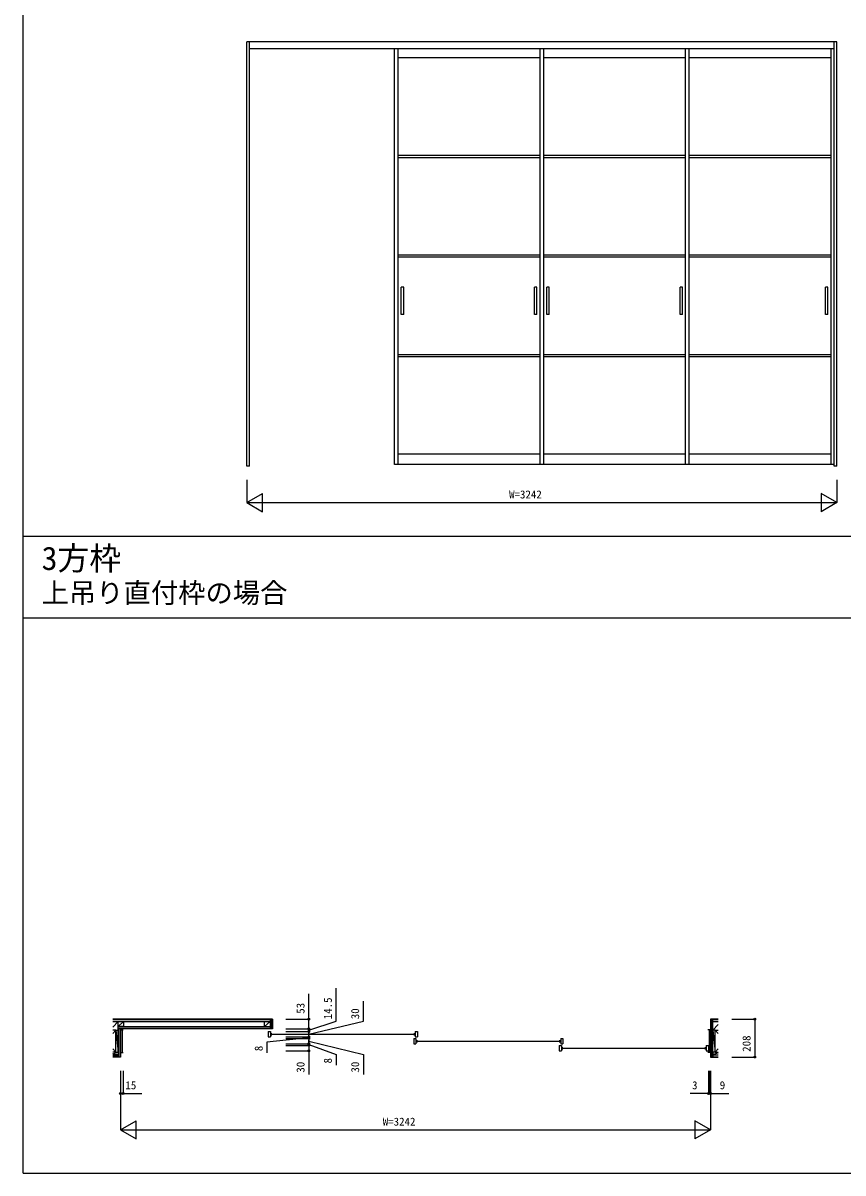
# Model space of a CAD drawing. Units: millimetres, scale not verified. Extents: x -14341 to 14340, y -10000 to 10000.
# Drawn here: x -14341 to -9837, y -10000 to -3681 of the extents above; entities that cross this region are included whole.
import ezdxf
from ezdxf.enums import TextEntityAlignment as Align

# ---------------------------------------------------------------- set-up
doc = ezdxf.new("R2010")
doc.units = ezdxf.units.MM
doc.header["$LTSCALE"] = 50
for name, color, linetype in [('0-0_0', 7, 'Continuous'), ('0-1_YKK_A1', 4, 'Continuous'), ('0-2_YKK_B1', 4, 'Continuous'), ('0-4_YKK_F1', 7, 'Continuous'), ('0-5_YKK_N1', 2, 'Continuous'), ('0-6_YKK_Z1', 7, 'Continuous')]:
    doc.layers.add(name, color=color, linetype=linetype)
doc.styles.add('ＭＳ ゴシック', font='')
doc.styles.get('ＭＳ ゴシック').set_extended_font_data('MS Gothic')

msp = doc.modelspace()

# ---------------------------------------------------------------- linework, layer by layer
at = {"layer": '0-1_YKK_A1'}
for p, q in [((-9870.1, -3783.5), (-13112.1, -3783.5)), ((-13112.1, -6116.5), (-13112.1, -3783.5)), ((-13097.1, -6116.5), (-13097.1, -3783.5)), ((-9885.1, -6116.5), (-9885.1, -3783.5)), ((-9870.1, -6116.5), (-9870.1, -3783.5)), ((-9885.1, -3822.5), (-13097.1, -3822.5)), ((-12300.6, -6107.5), (-12300.6, -3822.5)), ((-12280.6, -6107.5), (-12280.6, -3822.5)), ((-11501.1, -6107.5), (-11501.1, -3822.5)), ((-11481.1, -6107.5), (-11481.1, -3822.5)), ((-10701.6, -6107.5), (-10701.6, -3822.5)), ((-10681.6, -6107.5), (-10681.6, -3822.5)), ((-9902.1, -6107.5), (-9902.1, -3822.5)), ((-11501.1, -3871.5), (-12280.6, -3871.5)), ((-10701.6, -3871.5), (-11481.1, -3871.5)), ((-9902.1, -3871.5), (-10681.6, -3871.5)), ((-12280.6, -4407), (-11501.1, -4407)), ((-12280.6, -4419), (-11501.1, -4419)), ((-11481.1, -4407), (-10701.6, -4407)), ((-11481.1, -4419), (-10701.6, -4419)), ((-10681.6, -4407), (-9902.1, -4407)), ((-10681.6, -4419), (-9902.1, -4419)), ((-12280.6, -4954.5), (-11501.1, -4954.5)), ((-12280.6, -4966.5), (-11501.1, -4966.5)), ((-11481.1, -4954.5), (-10701.6, -4954.5)), ((-11481.1, -4966.5), (-10701.6, -4966.5)), ((-10681.6, -4954.5), (-9902.1, -4954.5)), ((-10681.6, -4966.5), (-9902.1, -4966.5)), ((-12250.1, -5132.5), (-12263.1, -5132.5)), ((-12263.1, -5282.5), (-12263.1, -5132.5)), ((-12250.1, -5282.5), (-12250.1, -5132.5)), ((-11518.6, -5132.5), (-11531.6, -5132.5)), ((-11531.6, -5282.5), (-11531.6, -5132.5)), ((-11518.6, -5282.5), (-11518.6, -5132.5)), ((-11450.6, -5132.5), (-11463.6, -5132.5)), ((-11463.6, -5282.5), (-11463.6, -5132.5)), ((-11450.6, -5282.5), (-11450.6, -5132.5)), ((-10719.1, -5132.5), (-10732.1, -5132.5)), ((-10732.1, -5282.5), (-10732.1, -5132.5)), ((-10719.1, -5282.5), (-10719.1, -5132.5)), ((-9919.6, -5132.5), (-9932.6, -5132.5)), ((-9932.6, -5282.5), (-9932.6, -5132.5)), ((-9919.6, -5282.5), (-9919.6, -5132.5)), ((-12250.1, -5282.5), (-12263.1, -5282.5)), ((-11518.6, -5282.5), (-11531.6, -5282.5)), ((-11450.6, -5282.5), (-11463.6, -5282.5)), ((-10719.1, -5282.5), (-10732.1, -5282.5)), ((-9919.6, -5282.5), (-9932.6, -5282.5)), ((-12280.6, -5502), (-11501.1, -5502)), ((-12280.6, -5514), (-11501.1, -5514)), ((-11481.1, -5502), (-10701.6, -5502)), ((-11481.1, -5514), (-10701.6, -5514)), ((-10681.6, -5502), (-9902.1, -5502)), ((-10681.6, -5514), (-9902.1, -5514)), ((-11501.1, -6049.5), (-12280.6, -6049.5)), ((-10701.6, -6049.5), (-11481.1, -6049.5)), ((-9902.1, -6049.5), (-10681.6, -6049.5)), ((-13097.1, -6116.5), (-13112.1, -6116.5)), ((-9885.1, -6107.5), (-12300.6, -6107.5)), ((-9870.1, -6116.5), (-9885.1, -6116.5))]:
    msp.add_line(p, q, dxfattribs=at)
at = {"layer": '0-2_YKK_B1'}
for p, q in [((-13806.1, -9213), (-13806.1, -9338)), ((-13806.1, -9213), (-13791.1, -9213)), ((-13797.1, -9213), (-13797.1, -9338)), ((-12994.6, -9222.5), (-12994.6, -9252.5)), ((-12994.6, -9222.5), (-12982.6, -9222.5)), ((-12982.6, -9222.5), (-12982.6, -9252.5)), ((-12187.1, -9222.5), (-12187.1, -9252.5)), ((-12187.1, -9222.5), (-12175.1, -9222.5)), ((-12175.1, -9222.5), (-12175.1, -9252.5)), ((-10564.1, -9213), (-10579.1, -9213)), ((-10573.1, -9213), (-10573.1, -9338)), ((-10564.1, -9213), (-10564.1, -9338)), ((-12994.6, -9252.5), (-12982.6, -9252.5)), ((-12982.6, -9233.5), (-12974.6, -9233.5)), ((-12982.6, -9241.5), (-12974.6, -9241.5)), ((-12980.6, -9237.5), (-12189.1, -9237.5)), ((-12195.1, -9233.5), (-12187.1, -9233.5)), ((-12195.1, -9241.5), (-12187.1, -9241.5)), ((-12195.1, -9260.5), (-12195.1, -9290.5)), ((-12195.1, -9260.5), (-12183.1, -9260.5)), ((-12187.1, -9252.5), (-12175.1, -9252.5)), ((-12183.1, -9260.5), (-12183.1, -9290.5)), ((-12183.1, -9271.5), (-12175.1, -9271.5)), ((-12183.1, -9279.5), (-12175.1, -9279.5)), ((-12181.1, -9275.5), (-11389.6, -9275.5)), ((-11395.6, -9271.5), (-11387.6, -9271.5)), ((-11395.6, -9279.5), (-11387.6, -9279.5)), ((-11387.6, -9260.5), (-11387.6, -9290.5)), ((-11387.6, -9260.5), (-11375.6, -9260.5)), ((-11375.6, -9260.5), (-11375.6, -9290.5)), ((-13806.1, -9338), (-13791.1, -9338)), ((-12195.1, -9290.5), (-12183.1, -9290.5)), ((-11395.6, -9298.5), (-11395.6, -9328.5)), ((-11395.6, -9298.5), (-11383.6, -9298.5)), ((-11395.6, -9328.5), (-11383.6, -9328.5)), ((-11387.6, -9290.5), (-11375.6, -9290.5)), ((-11383.6, -9298.5), (-11383.6, -9328.5)), ((-11383.6, -9309.5), (-11375.6, -9309.5)), ((-11383.6, -9317.5), (-11375.6, -9317.5)), ((-11381.6, -9313.5), (-10590.1, -9313.5)), ((-10596.1, -9309.5), (-10588.1, -9309.5)), ((-10596.1, -9317.5), (-10588.1, -9317.5)), ((-10588.1, -9298.5), (-10576.1, -9298.5)), ((-10564.1, -9338), (-10579.1, -9338)), ((-10576.1, -9298.5), (-10576.1, -9328.5))]:
    msp.add_line(p, q, dxfattribs=at)
msp.add_lwpolyline([(-10588.1, -9298.5), (-10588.1, -9328.5), (-10576.1, -9328.5)], dxfattribs=at)
at = {"layer": '0-4_YKK_F1'}
for p, q in [((-14341.1, -10000), (-14341.1, 10000)), ((-14341.1, -6500), (14158.9, -6500)), ((-14341.1, -6950), (14158.9, -6950)), ((-14341.1, -10000), (14339.92, -10000))]:
    msp.add_line(p, q, dxfattribs=at)
at = {"layer": '0-5_YKK_N1'}
for p, q in [((-13112.1, -6191.5), (-13112.1, -6316.5)), ((-9870.1, -6191.5), (-9870.1, -6316.5)), ((-13112.1, -6316.5), (-13025.5, -6266.5)), ((-13112.1, -6316.5), (-9870.1, -6316.5)), ((-13112.1, -6316.5), (-13025.5, -6366.5)), ((-13025.5, -6366.5), (-13025.5, -6266.5)), ((-9870.1, -6316.5), (-9956.7, -6266.5)), ((-9956.7, -6266.5), (-9956.7, -6366.5)), ((-9870.1, -6316.5), (-9956.7, -6366.5)), ((-12896.6, -9155), (-12771.6, -9155)), ((-10446.9, -9155), (-10321.9, -9155)), ((-10321.9, -9155), (-10321.9, -9363)), ((-12896.6, -9208), (-12771.6, -9208)), ((-12896.6, -9208), (-12771.6, -9208)), ((-12896.6, -9222.5), (-12771.6, -9222.5)), ((-12896.6, -9222.5), (-12771.6, -9222.5)), ((-12771.6, -9208), (-12771.6, -9188)), ((-12771.6, -9222.5), (-12771.6, -9208)), ((-12771.6, -9222.5), (-12771.6, -9208)), ((-12771.6, -9252.5), (-12771.6, -9222.5)), ((-12771.6, -9222.5), (-12771.6, -9242.5)), ((-12896.6, -9252.5), (-12771.6, -9252.5)), ((-12896.6, -9252.5), (-12771.6, -9252.5)), ((-12896.6, -9260.5), (-12771.6, -9260.5)), ((-12896.6, -9260.5), (-12771.6, -9260.5)), ((-12771.6, -9252.5), (-12771.6, -9232.5)), ((-12771.6, -9252.5), (-12771.6, -9260.5)), ((-12771.6, -9252.5), (-12771.6, -9260.5)), ((-12771.6, -9260.5), (-12771.6, -9290.5)), ((-12771.6, -9260.5), (-12771.6, -9280.5)), ((-12771.6, -9290.5), (-12771.6, -9270.5)), ((-12896.6, -9290.5), (-12771.6, -9290.5)), ((-12896.6, -9290.5), (-12771.6, -9290.5)), ((-12896.6, -9298.5), (-12771.6, -9298.5)), ((-12896.6, -9298.5), (-12771.6, -9298.5)), ((-12896.6, -9328.5), (-12771.6, -9328.5)), ((-12771.6, -9290.5), (-12771.6, -9298.5)), ((-12771.6, -9290.5), (-12771.6, -9298.5)), ((-12771.6, -9298.5), (-12771.6, -9318.5)), ((-10446.9, -9363), (-10321.9, -9363)), ((-13806.1, -9438), (-13806.1, -9563)), ((-13806.1, -9438), (-13806.1, -9763)), ((-13791.1, -9438), (-13791.1, -9563)), ((-10576.1, -9438), (-10576.1, -9563)), ((-10573.1, -9438), (-10573.1, -9563)), ((-10573.1, -9438), (-10573.1, -9563)), ((-10564.1, -9438), (-10564.1, -9563)), ((-10564.1, -9438), (-10564.1, -9763)), ((-13806.1, -9563), (-13806.28, -9563)), ((-13806.1, -9563), (-13791.1, -9563)), ((-13791.1, -9563), (-13688.74, -9563)), ((-10576.1, -9563), (-10676.1, -9563)), ((-10573.1, -9563), (-10593.1, -9563)), ((-10573.1, -9563), (-10576.1, -9563)), ((-10573.1, -9563), (-10564.1, -9563)), ((-10573.1, -9563), (-10553.1, -9563)), ((-10564.1, -9563), (-10464.1, -9563)), ((-13806.1, -9763), (-13719.5, -9713)), ((-13719.5, -9813), (-13719.5, -9713)), ((-10564.1, -9763), (-10650.7, -9713)), ((-10650.7, -9713), (-10650.7, -9813)), ((-13806.1, -9763), (-10564.1, -9763)), ((-13806.1, -9763), (-13719.5, -9813)), ((-10564.1, -9763), (-10650.7, -9813))]:
    msp.add_line(p, q, dxfattribs=at)
for points in [[(-12771.6, -9215.25), (-12621.6, -9165), (-12621.6, -8985)], [(-12771.6, -9208), (-12771.6, -9155), (-12771.6, -9015)], [(-12771.6, -9237.5), (-12471.6, -9165), (-12471.6, -9055)], [(-12771.6, -9256.5), (-13001.6, -9280.5), (-13001.6, -9340.5)], [(-12771.6, -9275.5), (-12471.6, -9348), (-12471.6, -9458)], [(-12771.6, -9294.5), (-12621.6, -9348), (-12621.6, -9408)], [(-12771.6, -9298.5), (-12771.6, -9328.5), (-12771.6, -9458.5)]]:
    msp.add_lwpolyline(points, dxfattribs=at)
for centre in [(-12771.6, -9155), (-10321.9, -9155), (-12771.6, -9208), (-12771.6, -9208), (-12771.6, -9222.5), (-12771.6, -9222.5), (-12771.6, -9252.5), (-12771.6, -9252.5), (-12771.6, -9260.5), (-12771.6, -9260.5), (-12771.6, -9290.5), (-12771.6, -9290.5), (-12771.6, -9298.5), (-12771.6, -9298.5), (-12771.6, -9328.5), (-10321.9, -9363), (-13806.1, -9563), (-13791.1, -9563), (-10576.1, -9563), (-10573.1, -9563), (-10573.1, -9563), (-10564.1, -9563)]:
    msp.add_circle(centre, 5, dxfattribs=at)
at = {"layer": '0-6_YKK_Z1'}
for p, q in [((-12971.6, -9155), (-13848.38, -9155)), ((-12984.1, -9157), (-13848.38, -9157)), ((-12984.1, -9155), (-12984.1, -9167.5)), ((-12982.1, -9155), (-12982.1, -9208)), ((-12973.6, -9155), (-12973.6, -9208)), ((-12971.6, -9155), (-12971.6, -9208)), ((-10521.9, -9155), (-10564.1, -9155)), ((-10564.1, -9155), (-10564.1, -9363)), ((-10562.1, -9155), (-10562.1, -9363)), ((-10553.6, -9155), (-10553.6, -9363)), ((-10551.59, -9215.5), (-10551.61, -9155)), ((-10521.9, -9157), (-10551.6, -9157)), ((-13848.38, -9165.5), (-12984.1, -9165.5)), ((-13848.38, -9167.5), (-13818.6, -9167.5)), ((-13818.58, -9167.5), (-13848.38, -9167.5)), ((-13848.38, -9199.26), (-13818.6, -9167.5)), ((-13848.38, -9233.28), (-13830.6, -9215.5)), ((-13830.6, -9215.5), (-13818.6, -9215.5)), ((-13830.6, -9215.5), (-13818.6, -9335.5)), ((-13788.6, -9167.5), (-13818.6, -9195.5)), ((-13818.6, -9195.5), (-13818.6, -9167.5)), ((-13818.6, -9215.5), (-13818.6, -9195.5)), ((-13788.6, -9195.5), (-13818.6, -9195.5)), ((-12984.1, -9197.5), (-13818.6, -9197.5)), ((-12984.1, -9206), (-13818.6, -9206)), ((-12971.6, -9208), (-13818.6, -9208)), ((-13818.6, -9335.5), (-13818.6, -9215.5)), ((-13816.6, -9208), (-13816.6, -9363)), ((-13808.1, -9208), (-13808.1, -9363)), ((-13806.1, -9208), (-13806.1, -9363)), ((-13788.6, -9167.5), (-12984.1, -9167.5)), ((-13788.6, -9195.5), (-12984.1, -9195.5)), ((-12984.1, -9167.5), (-12984.1, -9195.5)), ((-12984.1, -9195.5), (-12984.1, -9208)), ((-10551.61, -9167.5), (-10521.9, -9167.5)), ((-10551.6, -9165.5), (-10521.9, -9165.5)), ((-10521.9, -9167.5), (-10551.59, -9167.5)), ((-10521.9, -9183.83), (-10551.59, -9215.5)), ((-10539.59, -9215.5), (-10551.59, -9215.5)), ((-10521.9, -9233.19), (-10539.59, -9215.5)), ((-13848.38, -9317.72), (-13830.6, -9335.5)), ((-13848.38, -9345.43), (-13818.6, -9335.5)), ((-13830.6, -9335.5), (-13848.38, -9335.5)), ((-13818.6, -9350.5), (-13848.38, -9350.5)), ((-13830.6, -9335.5), (-13818.6, -9335.5)), ((-13818.6, -9335.5), (-13818.6, -9363)), ((-10551.59, -9335.5), (-10551.61, -9363)), ((-10539.59, -9335.5), (-10551.59, -9335.5)), ((-10521.9, -9340.6), (-10551.59, -9350.5)), ((-10551.59, -9350.5), (-10521.9, -9350.5)), ((-10521.9, -9317.81), (-10539.59, -9335.5)), ((-10539.59, -9335.5), (-10521.9, -9335.5)), ((-13848.38, -9352.5), (-13818.6, -9352.5)), ((-13818.6, -9361), (-13848.38, -9361)), ((-13806.1, -9363), (-13848.38, -9363)), ((-10564.1, -9363), (-10521.9, -9363)), ((-10521.9, -9352.5), (-10551.59, -9352.5)), ((-10551.59, -9361), (-10521.9, -9361))]:
    msp.add_line(p, q, dxfattribs=at)
for points in [[(-13830.6, -9335.5), (-13830.6, -9215.5), (-13848.38, -9215.5)], [(-13818.6, -9167.5), (-13788.6, -9167.5), (-13788.6, -9195.5)], [(-12984.1, -9167.5), (-13014.1, -9195.5), (-13014.1, -9167.5)], [(-10551.59, -9335.5), (-10551.59, -9215.5), (-10539.59, -9335.5)], [(-10539.59, -9335.5), (-10539.59, -9215.5), (-10521.9, -9215.5)]]:
    msp.add_lwpolyline(points, dxfattribs=at)

# ---------------------------------------------------------------- texts
at = {"layer": '0-0_0', "style": 'ＭＳ ゴシック'}
for s, height, p in [('3方枠', 128.3, (-14239.1, -6725)), ('上吊り直付枠の場合', 110, (-14239.1, -6900))]:
    msp.add_text(s, height=height, dxfattribs=at).set_placement(p, align=Align.BOTTOM_LEFT)
at = {"layer": '0-5_YKK_N1', "style": 'ＭＳ ゴシック'}
for s, p in [('W=3242', (-11671.1, -6306.5)), ('15', (-13778.74, -9553)), ('3', (-10666.1, -9553)), ('9', (-10514.1, -9553)), ('W=3242', (-12365.1, -9753))]:
    msp.add_text(s, height=43.99, dxfattribs=at).set_placement(p, align=Align.BOTTOM_LEFT)
for s, p in [('53', (-12781.6, -9125)), ('14.5', (-12631.6, -9155)), ('30', (-12481.6, -9155)), ('208', (-10331.9, -9334)), ('8', (-13011.6, -9330.5)), ('30', (-12781.6, -9448.5)), ('8', (-12631.6, -9398)), ('30', (-12481.6, -9448))]:
    msp.add_text(s, height=43.99, rotation=90, dxfattribs=at).set_placement(p, align=Align.BOTTOM_LEFT)

doc.saveas('drawing.dxf')
